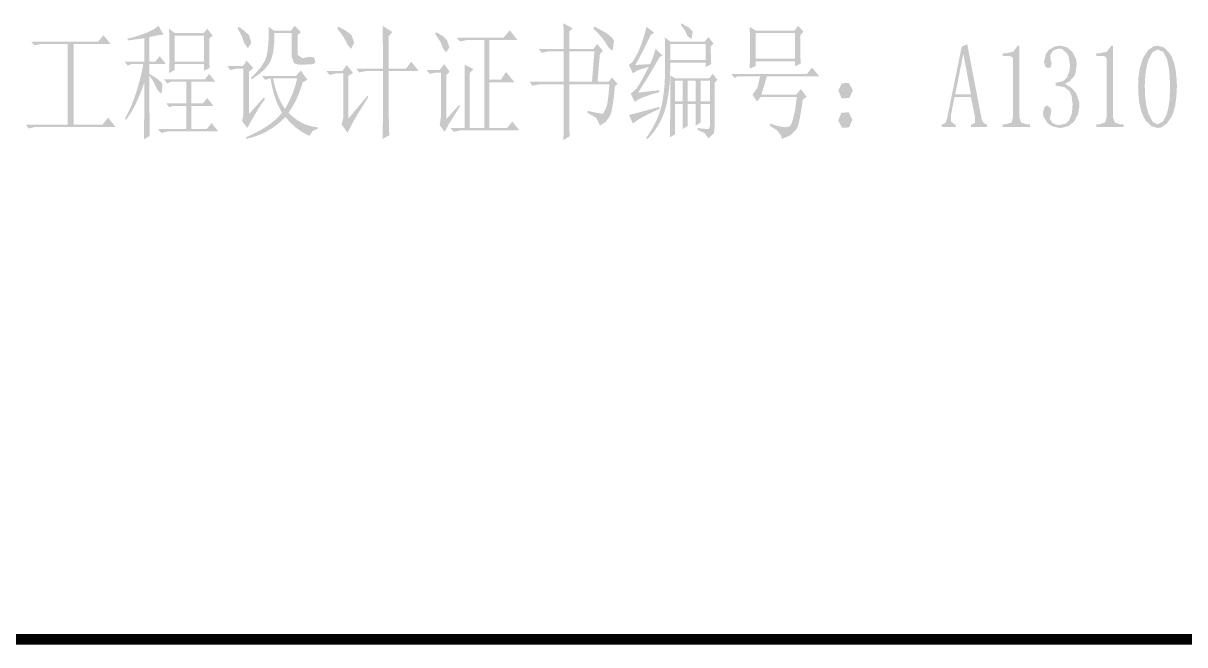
# Paper-space layout 'Layout1' of a CAD drawing. Header units: millimetres. Extents: x 0 to 841, y -74 to 594.
# Drawn here: x 776.41 to 809.22, y 492.85 to 510.41 of the extents above; entities that cross this region are included whole.
import ezdxf

# ---------------------------------------------------------------- set-up
doc = ezdxf.new("R2010")
doc.units = ezdxf.units.MM
for name, color, linetype in [('TB_A1$0$上海中建-图名', 7, 'Continuous'), ('TB_A1$0$上海中建-图框', 24, 'Continuous'), ('TB_A1$0$上海中建-图框字体', 11, 'Continuous')]:
    doc.layers.add(name, color=color, linetype=linetype)

# ---------------------------------------------------------------- blocks, each defined once
blk = doc.blocks.new('TB_A1$0$上海中建A1图框F版')
at = {"layer": 'TB_A1$0$上海中建-图框字体'}
for points in [[(77998.6, 50723.2), (77982.2, 50713.3), (77982.2, 50724.9), (77982.6, 50743.5), (77982.6, 50764.6), (77983.1, 50788.3), (77983.1, 50814.6), (77983.1, 50843.5), (77983.1, 50874.5), (77981.3, 50868.5), (77972.7, 50845.2), (77963.7, 50823.7), (77953.8, 50803.4), (77943, 50784.9), (77930.9, 50767.6), (77928.8, 50771.9), (77938.7, 50791.3), (77948.2, 50812.9), (77956.3, 50834.4), (77963.2, 50855.1), (77963.7, 50856.8), (77970.6, 50881.9), (77976.2, 50905.1), (77980.1, 50925.8), (77946.4, 50925.8), (77936.5, 50921.5), (77927.5, 50932.7), (77983.1, 50932.7), (77983.1, 50999.5), (77977.5, 50998.2), (77959.8, 50995.7), (77936.5, 50992.6), (77936.5, 50998.2), (77947.7, 51000.8), (77965.8, 51006), (77986.5, 51013.3), (77989.5, 51014.6), (78010.7, 51024.5), (78023.2, 51034), (78037.4, 51009), (78036.5, 51009), (78021.4, 51007.3), (77997.7, 51002.1), (77997.7, 50932.7), (78014.1, 50932.7), (78026.6, 50948.2), (78044.3, 50925.8), (77997.7, 50925.8), (77997.7, 50898.2), (78017.6, 50885.7), (78030.9, 50874.5), (78033.9, 50868.9), (78033.1, 50848.2), (78029.6, 50842.6), (78019.7, 50853.8), (78010.7, 50874.1), (77997.7, 50892.6), (77997.7, 50853), (77997.7, 50819.3), (77997.7, 50790.5), (77998.2, 50766.3), (77998.2, 50746.9), (77998.6, 50732.7)], [(78265, 50985.7), (78258.5, 51005.1), (78246.5, 51027.1), (78249.5, 51031.4), (78265, 51020.7), (78279.2, 51006.9), (78285.3, 50985.7), (78275.7, 50970.6)], [(78286.1, 50882.7), (78284, 50887), (78294.8, 50897.4), (78310.7, 50915.5), (78322.3, 50932.3), (78328.4, 50948.2), (78332.3, 50970.2), (78334, 50992.6), (78334, 51007.3), (78334, 51031.4), (78349.5, 51020.2), (78397.4, 51020.2), (78407.3, 51034), (78424.9, 51016.4), (78416.3, 51007.7), (78416.3, 50955.1), (78416.3, 50952.1), (78429.3, 50942.6), (78431, 50942.6), (78449.5, 50946.5), (78463.7, 50943.9), (78465.9, 50930.1), (78459.9, 50925.8), (78436.2, 50924.5), (78418.5, 50924.5), (78406, 50928.4), (78399.5, 50946.5), (78399.5, 51013.3), (78350.8, 51013.3), (78350.8, 51001.3), (78349.1, 50975), (78345.6, 50952.5), (78339.6, 50934), (78334.4, 50925.4), (78322.3, 50910.3), (78306.4, 50896.5)], [(78556, 50981.4), (78554.3, 50987), (78544.4, 51004.3), (78528.4, 51025.8), (78530.6, 51031.4), (78550, 51021.5), (78565, 51010.7), (78568.5, 51006.4), (78575.8, 50987), (78567.7, 50969.3)], [(78656, 50714.6), (78656.4, 50739.6), (78656.9, 50764.2), (78656.9, 50782.7), (78656.9, 50906.4), (78612.5, 50906.4), (78609, 50906.4), (78590.5, 50902.1), (78581.4, 50913.3), (78656.9, 50913.3), (78656.9, 50948.2), (78656.9, 50977.6), (78656.4, 51001.7), (78656.4, 51020.7), (78656, 51034), (78683.6, 51016.4), (78673.7, 51005.1), (78673.7, 50913.3), (78722.4, 50913.3), (78737.1, 50932.7), (78758.2, 50906.4), (78673.7, 50906.4), (78673.7, 50775.8), (78673.7, 50772.8), (78674.1, 50749.1), (78675, 50724.5)], [(78826.7, 50970.2), (78826.7, 50971.1), (78819.4, 50988.8), (78804.7, 51010.7), (78806.9, 51016.4), (78825.4, 51005.6), (78837.9, 50993.9), (78844.8, 50973.2), (78835.8, 50959)], [(78847.8, 50745.2), (78887.9, 50745.2), (78887.9, 50889.6), (78887.9, 50924.5), (78912.5, 50912), (78902.2, 50900.8), (78902.2, 50745.2), (78943.5, 50745.2), (78943.5, 50993.9), (78897, 50993.9), (78893.1, 50993.9), (78874.6, 50989.6), (78865.5, 51000.8), (78997.9, 51000.8), (79015.5, 51021.5), (79036.7, 50993.9), (78957.8, 50993.9), (78957.8, 50881.4), (78990.1, 50881.4), (79004.3, 50903.8), (79028.9, 50874.5), (78957.8, 50874.5), (78957.8, 50745.2), (79007.8, 50745.2), (79022.4, 50763.3), (79042.3, 50738.3), (78878.9, 50738.3), (78875.4, 50738.3), (78856.9, 50734.4)], [(79372.9, 50856.4), (79373.8, 50857.3), (79381.5, 50869.3), (79392.7, 50889.2), (79407.4, 50917.6), (79394.9, 50914.2), (79374.6, 50907.3), (79363, 50899.5), (79351.8, 50923.2), (79362.1, 50931.9), (79376.4, 50956.4), (79379.8, 50963.8), (79387.6, 50984), (79394.9, 51006.4), (79401.8, 51031.4), (79422.9, 51014.6), (79414.3, 51009), (79411.7, 51003.8), (79400.9, 50982.7), (79390.6, 50962), (79380.2, 50942.2), (79369.9, 50923.2), (79411.7, 50925.8), (79419.9, 50945.2), (79427.2, 50968.9), (79446.2, 50950.8), (79438.4, 50945.2), (79435.9, 50940.5), (79422.9, 50918.5), (79410.9, 50898.2), (79399.2, 50878.8), (79388, 50861.6), (79377.7, 50845.2), (79437.6, 50852.1), (79437.6, 50846.5), (79415.6, 50840.5), (79393.6, 50832.7), (79378.1, 50825.8), (79368.6, 50818.9), (79356.5, 50842.6), (79357.4, 50842.6)], [(79498.4, 51037), (79499.7, 51041.4), (79499.7, 51040.9), (79522.1, 51028.4), (79532, 51017.6), (79528.2, 50996.5), (79517.3, 51005.1), (79511.7, 51018.1)], [(77902, 50748.2), (77679.2, 50748.2), (77675.3, 50748.2), (77656.7, 50743.9), (77648.1, 50755.1), (77766.7, 50755.1), (77766.7, 50982.7), (77694.7, 50982.7), (77690.8, 50982.7), (77672.3, 50978.8), (77663.6, 50989.6), (77853.3, 50989.6), (77867.5, 51007.7), (77887.8, 50982.7), (77783.5, 50982.7), (77783.5, 50755.1), (77865.4, 50755.1), (77880.9, 50774.5)], [(80454.1, 50977.9), (80449.9, 50977.9), (80437.9, 50961.7), (80436.4, 50960.7), (80417.1, 50956.5), (80407.2, 50956.5), (80407.2, 50948.7), (80426.5, 50948.7), (80434.8, 50946.1), (80436.9, 50936.7), (80436.9, 50777.2), (80432.7, 50761), (80417.1, 50755.8), (80407.2, 50755.8), (80407.2, 50748), (80484.9, 50748), (80484.9, 50755.8), (80474.4, 50755.8), (80459.3, 50761), (80454.1, 50777.2)], [(80718.6, 50977.9), (80714.5, 50977.9), (80702.5, 50961.7), (80700.9, 50960.7), (80681.6, 50956.5), (80671.7, 50956.5), (80671.7, 50948.7), (80691, 50948.7), (80699.3, 50946.1), (80701.4, 50936.7), (80701.4, 50777.2), (80697.3, 50761), (80681.6, 50755.8), (80671.7, 50755.8), (80671.7, 50748), (80749.4, 50748), (80749.4, 50755.8), (80739, 50755.8), (80723.8, 50761), (80718.6, 50777.2)], [(78274.1, 50745.2), (78259.4, 50764.6), (78262.9, 50784.4), (78262.9, 50913.3), (78248.6, 50913.3), (78244.7, 50913.3), (78226.2, 50909), (78217.6, 50920.2), (78262, 50920.2), (78271.9, 50935.7), (78290.9, 50914.6), (78278.4, 50903.8), (78278.4, 50784.4), (78320.6, 50831.4), (78324.1, 50827.1), (78318.5, 50819.3), (78305.5, 50800.4), (78295.2, 50782.7), (78284.4, 50764.6)], [(78540.5, 50755.1), (78544.8, 50773.2), (78544.8, 50781.4), (78544.8, 50899.5), (78528.4, 50899.5), (78524.5, 50899.5), (78506, 50895.2), (78497.4, 50906.4), (78542.6, 50906.4), (78554.7, 50923.2), (78572.8, 50900.8), (78559.4, 50892.6), (78559.4, 50771.9), (78613.8, 50837), (78615.9, 50832.7), (78603, 50812), (78587.9, 50788.3), (78578, 50771.5), (78572.8, 50762), (78568.1, 50753.8), (78557.3, 50731.4)], [(78816.8, 50753.8), (78817.7, 50755.1), (78821.1, 50778.8), (78821.1, 50902.1), (78811.2, 50902.1), (78807.8, 50902.1), (78789.2, 50898.2), (78780.2, 50909), (78816.8, 50909), (78830.2, 50925.8), (78845.7, 50903.8), (78835.8, 50895.2), (78835.8, 50770.2), (78872.4, 50810.7), (78874.6, 50806.4), (78873.7, 50805.1), (78860.3, 50783.6), (78850, 50767.6), (78842.2, 50754.7), (78831.5, 50734.4)], [(79640.6, 50898.2), (79854.9, 50898.2), (79869.1, 50916.3), (79889.4, 50891.3), (79741.5, 50891.3), (79726, 50839.6), (79824.7, 50839.6), (79837.2, 50855.1), (79853.6, 50834), (79842.8, 50824.5), (79839.4, 50801.2), (79834.2, 50771.9), (79829.4, 50752.1), (79824.4, 50740.5), (79809.2, 50725.8), (79804, 50722.8), (79783.7, 50714.6), (79781.2, 50724.1), (79770, 50738.7), (79749.3, 50752.1), (79750.6, 50757.7), (79773.8, 50750.4), (79792.4, 50747.4), (79804.9, 50749.5), (79810, 50755.1), (79815.6, 50771.5), (79821.3, 50796.9), (79826, 50832.7), (79723.8, 50832.7), (79713.9, 50820.2), (79700.5, 50839.6), (79701.4, 50840.5), (79713.9, 50857.7), (79716.5, 50866.3), (79722.5, 50891.3), (79659.6, 50891.3), (79649.7, 50887)], [(78191.7, 50735.7), (78052.9, 50735.7), (78049.5, 50735.7), (78030.9, 50731.4), (78021.9, 50742.6), (78102.1, 50742.6), (78102.1, 50807.7), (78064.1, 50807.7), (78054.2, 50803.8), (78045.2, 50814.6), (78102.1, 50814.6), (78102.1, 50875.8), (78057.7, 50875.8), (78047.7, 50871.5), (78038.7, 50882.7), (78154.2, 50882.7), (78166.3, 50898.2), (78184, 50875.8), (78116.3, 50875.8), (78116.3, 50814.6), (78148.6, 50814.6), (78160.7, 50830.1), (78178.4, 50807.7), (78116.3, 50807.7), (78116.3, 50742.6), (78159.8, 50742.6), (78173.2, 50759.4)], [(79952.9, 50871.5), (79972.7, 50872.9), (79984.3, 50852.1), (79975.6, 50831.8), (79972.6, 50830.1), (79954.5, 50828.8), (79951.4, 50831.4), (79943.3, 50851.3)], [(79351.8, 50782.7), (79357, 50783.6), (79369.5, 50786.6), (79387.6, 50791.3), (79410, 50797.4), (79437.6, 50805.1), (79438.4, 50799.5), (79429.8, 50795.6), (79404.8, 50783.6), (79385.4, 50773.2), (79371.6, 50764.6), (79363, 50757.7)], [(79951.6, 50788.1), (79971.3, 50790), (79973.4, 50788.3), (79982.8, 50768.3), (79973.5, 50747), (79954.3, 50745.6), (79943, 50765.8)]]:
    blk.add_hatch(color=256, dxfattribs=at).paths.add_polyline_path(points)
h = blk.add_hatch(color=256, dxfattribs=at)
h.paths.add_polyline_path([(78152.1, 51006.4), (78068.9, 51006.4), (78068.9, 50932.7), (78152.1, 50932.7)], flags=16)
h.paths.add_polyline_path([(78152.1, 50907.7), (78152.1, 50925.8), (78068.9, 50925.8), (78068.9, 50909), (78052.9, 50900.8), (78053.8, 50916.3), (78054.2, 50940.5), (78054.2, 50964.6), (78054.2, 50977.6), (78053.8, 51001.7), (78052.9, 51025.8), (78069.7, 51013.3), (78150.8, 51013.3), (78160.7, 51025.8), (78176.2, 51006.4), (78166.3, 50998.2), (78166.3, 50981.9), (78166.7, 50952.1), (78166.7, 50929.7), (78167.6, 50914.6)])
h = blk.add_hatch(color=256, dxfattribs=at)
h.paths.add_polyline_path([(79254.4, 50962), (79183.2, 50962), (79183.2, 50875.8), (79247.5, 50875.8)], flags=16)
h.paths.add_polyline_path([(79071.2, 50875.8), (79167.7, 50875.8), (79167.7, 50962), (79127.6, 50962), (79124.2, 50962), (79105.6, 50957.7), (79096.6, 50968.9), (79167.7, 50968.9), (79167.7, 51007.7), (79167.7, 51015.9), (79166.4, 51041.4), (79192.3, 51027.1), (79183.2, 51017.6), (79183.2, 50968.9), (79252.2, 50968.9), (79262.1, 50982.7), (79278.5, 50963.3), (79269.9, 50955.1), (79263, 50875.8), (79295.3, 50875.8), (79303.1, 50888.3), (79319.9, 50870.2), (79312.1, 50863.3), (79310, 50840), (79307, 50816.3), (79303.1, 50793.9), (79298.3, 50779.3), (79286.7, 50762.9), (79269.9, 50752.1), (79269.5, 50753.4), (79260, 50773.2), (79253.9, 50777.5), (79234.1, 50788.3), (79235.4, 50793.9), (79240.1, 50792.6), (79263.4, 50787.4), (79276.4, 50785.7), (79279.8, 50786.6), (79289.7, 50807.7), (79291.4, 50818.5), (79294.5, 50841.3), (79296.6, 50868.9), (79183.2, 50868.9), (79183.2, 50756.4), (79183.2, 50749.5), (79184.5, 50721.9), (79166.4, 50710.7), (79167.3, 50727.1), (79167.7, 50746.9), (79167.7, 50868.9), (79102.2, 50868.9), (79098.7, 50868.9), (79079.8, 50864.6)])
blk.add_hatch(color=256, dxfattribs=at).paths.add_polyline_path([(79250.9, 51027.1), (79254.4, 51031.4), (79263.8, 51026.7), (79287.1, 51014.2), (79301.8, 51003), (79308.7, 50993.9), (79309.5, 50989.6), (79306.5, 50967.6), (79303.5, 50963.3), (79291.9, 50975.8), (79291.9, 50976.3), (79283.2, 50990.5), (79269.5, 51007.7)], flags=17)
h = blk.add_hatch(color=256, dxfattribs=at)
h.paths.add_polyline_path([(79820.4, 51013.3), (79709.6, 51013.3), (79709.6, 50941.3), (79820.4, 50941.3)], flags=16)
h.paths.add_polyline_path([(79692.8, 50913.3), (79693.2, 50924.1), (79693.6, 50947.8), (79694.1, 50973.2), (79693.6, 50983.6), (79693.6, 51008.2), (79692.8, 51031.4), (79709.6, 51020.2), (79819.5, 51020.2), (79829.4, 51034), (79845, 51017.6), (79835.9, 51007.7), (79835.9, 50995.7), (79836.3, 50964.6), (79836.3, 50942.2), (79837.2, 50927.1), (79820.4, 50918.9), (79820.4, 50934), (79709.6, 50934), (79709.6, 50920.2)])
h = blk.add_hatch(color=256, dxfattribs=at)
h.paths.add_polyline_path([(79400.9, 50717.6), (79407, 50726.2), (79419.5, 50746.5), (79429.8, 50766.7), (79438, 50787.4), (79444, 50807.7), (79446.2, 50818.9), (79449.6, 50840.5), (79452.2, 50863.7), (79453.5, 50889.2), (79454, 50916.3), (79454, 50934), (79454, 50963.3), (79453.5, 50985.7), (79453.1, 51000.8), (79468.6, 50989.6), (79566, 50989.6), (79576.4, 51002.1), (79590.6, 50984), (79582.9, 50975.8), (79582.9, 50973.2), (79583.3, 50943.9), (79584.2, 50925.8), (79568.6, 50917.6), (79568.6, 50930.1), (79468.6, 50930.1), (79468.6, 50928), (79468.2, 50901.7), (79467.3, 50876.7), (79465.2, 50853), (79461.7, 50830.6), (79457.4, 50809.4), (79451.4, 50788.7), (79443.2, 50768.9), (79432.4, 50749.5), (79419.5, 50731), (79404, 50713.3)])
h.paths.add_polyline_path([(79568.6, 50982.7), (79468.6, 50982.7), (79468.6, 50937), (79568.6, 50937)], flags=16)
h = blk.add_hatch(color=256, dxfattribs=at)
h.paths.add_polyline_path([(80307.3, 50982), (80291.7, 50975.3), (80296.9, 50952.3), (80317.7, 50840.8), (80273.4, 50840.8), (80317.7, 50832.9), (80329.7, 50774.6), (80329.7, 50760), (80322.4, 50755.8), (80317.7, 50755.8), (80317.7, 50748), (80363.6, 50748), (80363.6, 50755.8), (80360.5, 50755.8), (80353.2, 50760), (80348, 50770.4)])
h.paths.add_polyline_path([(80291.7, 50975.3), (80250, 50770.4), (80245.8, 50760), (80238.5, 50755.8), (80234.9, 50755.8), (80234.9, 50748), (80274.5, 50748), (80274.5, 50755.8), (80271.3, 50755.8), (80261.4, 50763.6), (80261.4, 50782.4), (80271.3, 50832.9), (80317.7, 50832.9), (80273.4, 50840.8), (80295.8, 50952.3), (80296.9, 50952.3)])
h = blk.add_hatch(color=256, dxfattribs=at)
h.paths.add_polyline_path([(80570.1, 50977.9), (80555.5, 50975.8), (80537.7, 50965.9), (80529.4, 50954.4), (80524.2, 50932.5), (80528.4, 50917.9), (80535.6, 50914.3), (80543.5, 50917.9), (80545.6, 50928.9), (80543.5, 50935.1), (80541.4, 50949.7), (80549.7, 50964.3), (80565.4, 50970), (80589.3, 50973.2)])
h.paths.add_polyline_path([(80589.3, 50973.2), (80565.4, 50970), (80575.3, 50968.5), (80589.9, 50955.4), (80594, 50946.1), (80597.7, 50922.1), (80596.1, 50906.4), (80587.8, 50886.1), (80577.4, 50877.3), (80557, 50873.1), (80557, 50864.7), (80560.7, 50864.7), (80581.5, 50860.6), (80595.6, 50850.1), (80601.9, 50836.6), (80605, 50811.6), (80602.9, 50786.5), (80595.6, 50767.8), (80585.7, 50757.9), (80565.4, 50753.2), (80594.6, 50751.6), (80609.2, 50763.6), (80610.2, 50765.2), (80620.6, 50786), (80624.3, 50809), (80623.2, 50819.4), (80615.4, 50842.3), (80615.4, 50842.8), (80602.9, 50858), (80583.6, 50870), (80595.1, 50876.2), (80609.2, 50891.3), (80613.3, 50901.8), (80616.5, 50926.3), (80614.9, 50939.8), (80603.9, 50960.7)])
h.paths.add_polyline_path([(80532.5, 50809), (80525.2, 50803.8), (80521.1, 50789.2), (80522.6, 50777.7), (80534.6, 50758.4), (80548.2, 50749.5), (80568, 50745.4), (80575.3, 50745.9), (80594.6, 50751.6), (80565.4, 50753.2), (80548.7, 50758.4), (80540.3, 50772), (80542.4, 50781.3), (80544.5, 50793.3), (80542.4, 50802.2)])
h = blk.add_hatch(color=256, dxfattribs=at)
h.paths.add_polyline_path([(80845.3, 50977.9), (80834.4, 50976.3), (80818.7, 50965.9), (80805.7, 50946.1), (80801, 50935.1), (80794.7, 50914.3), (80791.1, 50889.8), (80790, 50862.1), (80790.6, 50842.3), (80793.2, 50816.8), (80798.4, 50794.4), (80805.7, 50775.6), (80813, 50764.1), (80828.1, 50750.1), (80845.3, 50755.8), (80831.7, 50762), (80819.8, 50783.9), (80818.2, 50788.6), (80813, 50809), (80809.9, 50833.5), (80808.8, 50862.1), (80808.8, 50868.4), (80810.4, 50895.5), (80814, 50919.5), (80819.8, 50939.3), (80830.7, 50959.6), (80845.3, 50967.4), (80862.5, 50973.2)])
h.paths.add_polyline_path([(80862.5, 50973.2), (80845.3, 50967.4), (80860.9, 50960.1), (80871.9, 50939.3), (80872.4, 50936.2), (80876.6, 50915.3), (80879.2, 50890.3), (80880.2, 50862.1), (80880.2, 50854.8), (80878.7, 50826.7), (80875.5, 50803.2), (80870.8, 50783.9), (80859.9, 50763.6), (80845.3, 50755.8), (80828.1, 50750.1), (80845.3, 50745.4), (80855.2, 50746.9), (80870.8, 50757.4), (80884.4, 50777.2), (80889.1, 50788.1), (80894.8, 50809), (80898, 50834), (80899.5, 50862.1), (80899, 50879.9), (80896.4, 50905.9), (80891.7, 50928.3), (80884.4, 50947.1), (80877.1, 50959.1)])
h = blk.add_hatch(color=256, dxfattribs=at)
h.paths.add_polyline_path([(78409.4, 50864.2), (78415, 50885.7), (78346.1, 50885.7), (78346.9, 50883.1), (78354.2, 50855.1), (78362.4, 50831.8), (78371.1, 50813.3), (78380.5, 50799.5), (78392.6, 50821.5), (78402.1, 50843.1)], flags=16)
h.paths.add_polyline_path([(78271.9, 50714.6), (78269.8, 50718.9), (78272.8, 50720.2), (78294.8, 50730.5), (78314.6, 50741.3), (78332.3, 50752.5), (78347.8, 50763.7), (78360.7, 50775.8), (78371.9, 50788.3), (78367.2, 50796.9), (78357.7, 50816.8), (78349.9, 50838.3), (78343.9, 50861.2), (78339.6, 50885.7), (78324.1, 50881.4), (78315, 50892.6), (78411.6, 50892.6), (78424.9, 50907.7), (78443.9, 50881.4), (78430.5, 50874.5), (78429.3, 50869.8), (78421.1, 50846.1), (78412, 50824.5), (78401.7, 50805.5), (78390.5, 50788.3), (78401.7, 50777.5), (78417.2, 50765.9), (78434.4, 50756.8), (78453, 50750.4), (78472.8, 50746.9), (78472.8, 50742.6), (78458.6, 50737), (78449.5, 50723.2), (78445.6, 50724.9), (78428, 50734.4), (78411.6, 50746.1), (78396.1, 50759.9), (78381.8, 50775.8), (78375.8, 50770.2), (78360.3, 50756.4), (78343.9, 50744.8), (78327.1, 50734.4), (78309.4, 50726.2), (78290.9, 50719.8)])
h = blk.add_hatch(color=256, dxfattribs=at)
h.paths.add_polyline_path([(79504, 50878.8), (79482, 50878.8), (79482, 50820.2), (79504, 50820.2)], flags=16)
h.paths.add_polyline_path([(79540.6, 50878.8), (79517.3, 50878.8), (79517.3, 50820.2), (79540.6, 50820.2)], flags=16)
h.paths.add_polyline_path([(79580.7, 50878.8), (79554, 50878.8), (79554, 50820.2), (79580.7, 50820.2)], flags=16)
h.paths.add_polyline_path([(79482.8, 50885.7), (79578.5, 50885.7), (79588.5, 50898.2), (79601.8, 50881.4), (79594.1, 50873.2), (79594.1, 50748.2), (79591.9, 50730.1), (79576.4, 50716.3), (79565.2, 50731), (79546.2, 50739.6), (79546.2, 50745.2), (79563.5, 50743), (79577.3, 50742.6), (79580.7, 50750.8), (79580.7, 50813.3), (79554, 50813.3), (79554, 50760.7), (79540.6, 50752.1), (79540.6, 50813.3), (79517.3, 50813.3), (79517.3, 50750.8), (79504, 50742.6), (79504, 50813.3), (79482, 50813.3), (79482, 50727.1), (79467.3, 50718.9), (79467.8, 50740), (79468.2, 50764.6), (79468.6, 50787), (79468.6, 50877.1), (79468.6, 50893.9)])
at = {"layer": 'TB_A1$0$上海中建-图框', "const_width": 30}
blk.add_lwpolyline([(76060, 49300), (83000, 49300)], dxfattribs=at)
blk = doc.blocks.new('TB_A1', base_point=(71770.76, 112758.286))
at = {"layer": 'TB_A1$0$上海中建-图名', "xscale": 0.01, "yscale": 0.01, "zscale": 0.01}
blk.add_blockref('TB_A1$0$上海中建A1图框F版', (0, 0), dxfattribs=at)

psp = doc.layouts.get("Layout1")

# ---------------------------------------------------------------- block references
psp.add_blockref('TB_A1', (71770.76, 112758.286))

doc.saveas('drawing.dxf')
